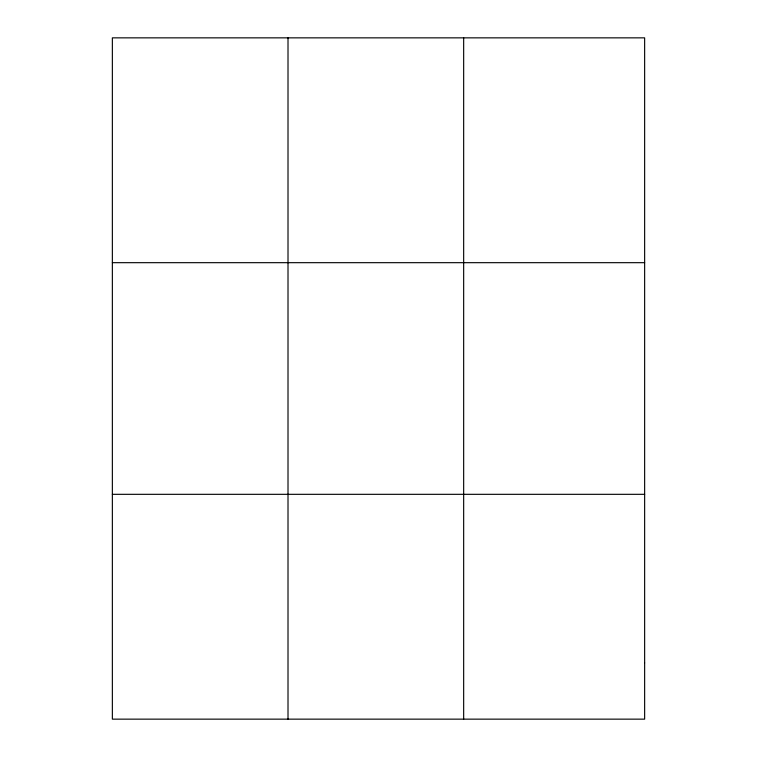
<?xml version="1.0" encoding="UTF-8"?>
<svg xmlns="http://www.w3.org/2000/svg" width="757" height="757" viewBox="0 0 757 757"><rect width="100%" height="100%" fill="white"/><g stroke="black" fill="none" stroke-linecap="round" stroke-linejoin="round"><path stroke-width="1.14" d="M288.01 719.15L288.01 37.85M463.663 719.15L463.663 37.85M112.358 262.679L644.642 262.679M112.358 494.321L644.642 494.321M644.642 662.943L644.642 719.15L112.358 719.15L112.358 37.85L644.642 37.85L644.642 662.943"/></g></svg>
